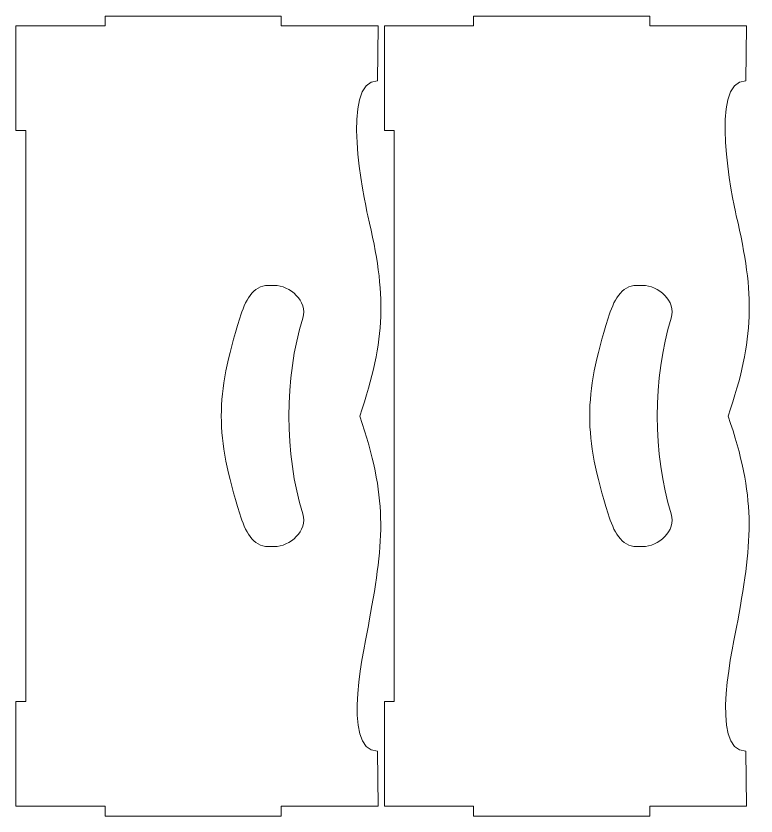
# Model space of a CAD drawing. Header units: millimetres. Extents: x -1476 to 1476, y -775 to 775.
# Drawn here: x 35.6 to 262.3, y 168.2 to 413.1 of the extents above; entities that cross this region are included whole.
import ezdxf

# ---------------------------------------------------------------- set-up
doc = ezdxf.new("R2010")
doc.units = ezdxf.units.MM
doc.header["$MEASUREMENT"] = 0
doc.layers.add('Camada 1', color=7, linetype='Continuous')

msp = doc.modelspace()

# ---------------------------------------------------------------- linework, layer by layer
at = {"layer": 'Camada 1', "color": 250, "lineweight": 20}
for points, knots in [([(38.5995, 378.115), (38.5995, 378.115), (38.5995, 203.2142), (38.5995, 203.2142), (38.5995, 203.2142), (38.5995, 203.2142), (35.5995, 203.2142), (35.5995, 203.2142), (35.5995, 203.2142), (35.5995, 203.2142), (35.5995, 171.1919), (35.5995, 171.1919), (35.5995, 171.1919), (35.5995, 171.1919), (38.5995, 171.1919), (38.5995, 171.1919), (38.5995, 171.1919), (38.5995, 171.1919), (38.5995, 171.1894), (38.5995, 171.1894), (38.5995, 171.1894), (38.5995, 171.1894), (62.8736, 171.1696), (62.8736, 171.1696), (62.8736, 171.1696), (62.8736, 171.1696), (62.8736, 168.1919), (62.8736, 168.1919), (62.8736, 168.1919), (62.8736, 168.1919), (116.8736, 168.1919), (116.8736, 168.1919), (116.8736, 168.1919), (116.8736, 168.1919), (116.8736, 171.1696), (116.8736, 171.1696), (116.8736, 171.1696), (116.8736, 171.1696), (146.5389, 171.1919), (146.5389, 171.1919), (146.5389, 171.1919), (146.5389, 171.1919), (146.3622, 188.0372), (146.3622, 188.0372), (146.3622, 188.0372), (134.7381, 188.0372), (142.6826, 221.7012), (143.8206, 227.9679), (143.8206, 227.9679), (148.4474, 253.4472), (149.4336, 265.5646), (140.898, 290.6646), (140.898, 290.6646), (149.0317, 314.5826), (149.1221, 327.579), (143.4018, 351.9555), (143.4018, 351.9555), (142.2587, 356.8267), (134.6959, 393.292), (146.3622, 393.292), (146.3622, 393.292), (146.3622, 393.292), (146.5389, 410.1373), (146.5389, 410.1373), (146.5389, 410.1373), (146.5389, 410.1373), (116.8736, 410.1596), (116.8736, 410.1596), (116.8736, 410.1596), (116.8736, 410.1596), (116.8736, 413.1373), (116.8736, 413.1373), (116.8736, 413.1373), (116.8736, 413.1373), (62.8736, 413.1373), (62.8736, 413.1373), (62.8736, 413.1373), (62.8736, 413.1373), (62.8736, 410.1596), (62.8736, 410.1596), (62.8736, 410.1596), (62.8736, 410.1596), (38.5995, 410.1398), (38.5995, 410.1398), (38.5995, 410.1398), (38.5995, 410.1398), (38.5995, 410.1373), (38.5995, 410.1373), (38.5995, 410.1373), (38.5995, 410.1373), (35.5995, 410.1373), (35.5995, 410.1373), (35.5995, 410.1373), (35.5995, 410.1373), (35.5995, 378.115), (35.5995, 378.115), (35.5995, 378.115), (35.5995, 378.115), (38.5995, 378.115), (38.5995, 378.115)], [0, 0, 0, 0, 0.03846154, 0.03846154, 0.03846154, 0.03846154, 0.07692308, 0.07692308, 0.07692308, 0.07692308, 0.11538462, 0.11538462, 0.11538462, 0.11538462, 0.15384615, 0.15384615, 0.15384615, 0.15384615, 0.19230769, 0.19230769, 0.19230769, 0.19230769, 0.23076923, 0.23076923, 0.23076923, 0.23076923, 0.26923077, 0.26923077, 0.26923077, 0.26923077, 0.30769231, 0.30769231, 0.30769231, 0.30769231, 0.34615385, 0.34615385, 0.34615385, 0.34615385, 0.38461538, 0.38461538, 0.38461538, 0.38461538, 0.42307692, 0.42307692, 0.42307692, 0.42307692, 0.46153846, 0.46153846, 0.46153846, 0.46153846, 0.5, 0.5, 0.5, 0.5, 0.53846154, 0.53846154, 0.53846154, 0.53846154, 0.57692308, 0.57692308, 0.57692308, 0.57692308, 0.61538462, 0.61538462, 0.61538462, 0.61538462, 0.65384615, 0.65384615, 0.65384615, 0.65384615, 0.69230769, 0.69230769, 0.69230769, 0.69230769, 0.73076923, 0.73076923, 0.73076923, 0.73076923, 0.76923077, 0.76923077, 0.76923077, 0.76923077, 0.80769231, 0.80769231, 0.80769231, 0.80769231, 0.84615385, 0.84615385, 0.84615385, 0.84615385, 0.88461538, 0.88461538, 0.88461538, 0.88461538, 0.92307692, 0.92307692, 0.92307692, 0.92307692, 1, 1, 1, 1]), ([(151.4506, 378.115), (151.4506, 378.115), (151.4506, 203.2142), (151.4506, 203.2142), (151.4506, 203.2142), (151.4506, 203.2142), (148.4506, 203.2142), (148.4506, 203.2142), (148.4506, 203.2142), (148.4506, 203.2142), (148.4506, 171.1919), (148.4506, 171.1919), (148.4506, 171.1919), (148.4506, 171.1919), (151.4506, 171.1919), (151.4506, 171.1919), (151.4506, 171.1919), (151.4506, 171.1919), (151.4506, 171.1894), (151.4506, 171.1894), (151.4506, 171.1894), (151.4506, 171.1894), (175.7247, 171.1696), (175.7247, 171.1696), (175.7247, 171.1696), (175.7247, 171.1696), (175.7247, 168.1919), (175.7247, 168.1919), (175.7247, 168.1919), (175.7247, 168.1919), (229.7247, 168.1919), (229.7247, 168.1919), (229.7247, 168.1919), (229.7247, 168.1919), (229.7247, 171.1696), (229.7247, 171.1696), (229.7247, 171.1696), (229.7247, 171.1696), (259.39, 171.1919), (259.39, 171.1919), (259.39, 171.1919), (259.39, 171.1919), (259.2133, 188.0372), (259.2133, 188.0372), (259.2133, 188.0372), (247.5892, 188.0372), (255.5337, 221.7012), (256.6717, 227.9679), (256.6717, 227.9679), (261.2985, 253.4472), (262.2847, 265.5646), (253.7491, 290.6646), (253.7491, 290.6646), (261.8828, 314.5826), (261.9732, 327.579), (256.2529, 351.9555), (256.2529, 351.9555), (255.1098, 356.8267), (247.547, 393.292), (259.2133, 393.292), (259.2133, 393.292), (259.2133, 393.292), (259.39, 410.1373), (259.39, 410.1373), (259.39, 410.1373), (259.39, 410.1373), (229.7247, 410.1596), (229.7247, 410.1596), (229.7247, 410.1596), (229.7247, 410.1596), (229.7247, 413.1373), (229.7247, 413.1373), (229.7247, 413.1373), (229.7247, 413.1373), (175.7247, 413.1373), (175.7247, 413.1373), (175.7247, 413.1373), (175.7247, 413.1373), (175.7247, 410.1596), (175.7247, 410.1596), (175.7247, 410.1596), (175.7247, 410.1596), (151.4506, 410.1398), (151.4506, 410.1398), (151.4506, 410.1398), (151.4506, 410.1398), (151.4506, 410.1373), (151.4506, 410.1373), (151.4506, 410.1373), (151.4506, 410.1373), (148.4506, 410.1373), (148.4506, 410.1373), (148.4506, 410.1373), (148.4506, 410.1373), (148.4506, 378.115), (148.4506, 378.115), (148.4506, 378.115), (148.4506, 378.115), (151.4506, 378.115), (151.4506, 378.115)], [0, 0, 0, 0, 0.03846154, 0.03846154, 0.03846154, 0.03846154, 0.07692308, 0.07692308, 0.07692308, 0.07692308, 0.11538462, 0.11538462, 0.11538462, 0.11538462, 0.15384615, 0.15384615, 0.15384615, 0.15384615, 0.19230769, 0.19230769, 0.19230769, 0.19230769, 0.23076923, 0.23076923, 0.23076923, 0.23076923, 0.26923077, 0.26923077, 0.26923077, 0.26923077, 0.30769231, 0.30769231, 0.30769231, 0.30769231, 0.34615385, 0.34615385, 0.34615385, 0.34615385, 0.38461538, 0.38461538, 0.38461538, 0.38461538, 0.42307692, 0.42307692, 0.42307692, 0.42307692, 0.46153846, 0.46153846, 0.46153846, 0.46153846, 0.5, 0.5, 0.5, 0.5, 0.53846154, 0.53846154, 0.53846154, 0.53846154, 0.57692308, 0.57692308, 0.57692308, 0.57692308, 0.61538462, 0.61538462, 0.61538462, 0.61538462, 0.65384615, 0.65384615, 0.65384615, 0.65384615, 0.69230769, 0.69230769, 0.69230769, 0.69230769, 0.73076923, 0.73076923, 0.73076923, 0.73076923, 0.76923077, 0.76923077, 0.76923077, 0.76923077, 0.80769231, 0.80769231, 0.80769231, 0.80769231, 0.84615385, 0.84615385, 0.84615385, 0.84615385, 0.88461538, 0.88461538, 0.88461538, 0.88461538, 0.92307692, 0.92307692, 0.92307692, 0.92307692, 1, 1, 1, 1]), ([(104.1547, 260.667), (96.5988, 284.9936), (96.5988, 296.3356), (104.1547, 320.6622), (104.1547, 320.6622), (105.7654, 325.8477), (108.1008, 330.6646), (112.924, 330.6646), (112.924, 330.6646), (112.924, 330.6646), (114.678, 330.6646), (114.678, 330.6646), (114.678, 330.6646), (119.4987, 330.6646), (125.0568, 325.8464), (123.4473, 320.6622), (123.4473, 320.6622), (117.7907, 302.4432), (117.7907, 278.886), (123.4473, 260.667), (123.4473, 260.667), (125.0568, 255.4828), (119.5007, 250.6646), (114.678, 250.6646), (114.678, 250.6646), (114.678, 250.6646), (112.924, 250.6646), (112.924, 250.6646), (112.924, 250.6646), (108.1008, 250.6646), (105.7654, 255.4815), (104.1547, 260.667)], [0, 0, 0, 0, 0.11111111, 0.11111111, 0.11111111, 0.11111111, 0.22222222, 0.22222222, 0.22222222, 0.22222222, 0.33333333, 0.33333333, 0.33333333, 0.33333333, 0.44444444, 0.44444444, 0.44444444, 0.44444444, 0.55555556, 0.55555556, 0.55555556, 0.55555556, 0.66666667, 0.66666667, 0.66666667, 0.66666667, 0.77777778, 0.77777778, 0.77777778, 0.77777778, 1, 1, 1, 1]), ([(217.0058, 260.667), (209.4499, 284.9936), (209.4499, 296.3356), (217.0058, 320.6622), (217.0058, 320.6622), (218.6165, 325.8477), (220.9519, 330.6646), (225.7751, 330.6646), (225.7751, 330.6646), (225.7751, 330.6646), (227.5291, 330.6646), (227.5291, 330.6646), (227.5291, 330.6646), (232.3498, 330.6646), (237.9079, 325.8464), (236.2984, 320.6622), (236.2984, 320.6622), (230.6418, 302.4432), (230.6418, 278.886), (236.2984, 260.667), (236.2984, 260.667), (237.9079, 255.4828), (232.3518, 250.6646), (227.5291, 250.6646), (227.5291, 250.6646), (227.5291, 250.6646), (225.7751, 250.6646), (225.7751, 250.6646), (225.7751, 250.6646), (220.9519, 250.6646), (218.6165, 255.4815), (217.0058, 260.667)], [0, 0, 0, 0, 0.11111111, 0.11111111, 0.11111111, 0.11111111, 0.22222222, 0.22222222, 0.22222222, 0.22222222, 0.33333333, 0.33333333, 0.33333333, 0.33333333, 0.44444444, 0.44444444, 0.44444444, 0.44444444, 0.55555556, 0.55555556, 0.55555556, 0.55555556, 0.66666667, 0.66666667, 0.66666667, 0.66666667, 0.77777778, 0.77777778, 0.77777778, 0.77777778, 1, 1, 1, 1])]:
    msp.add_open_spline(points, degree=3, knots=knots, dxfattribs=at)

doc.saveas('drawing.dxf')
